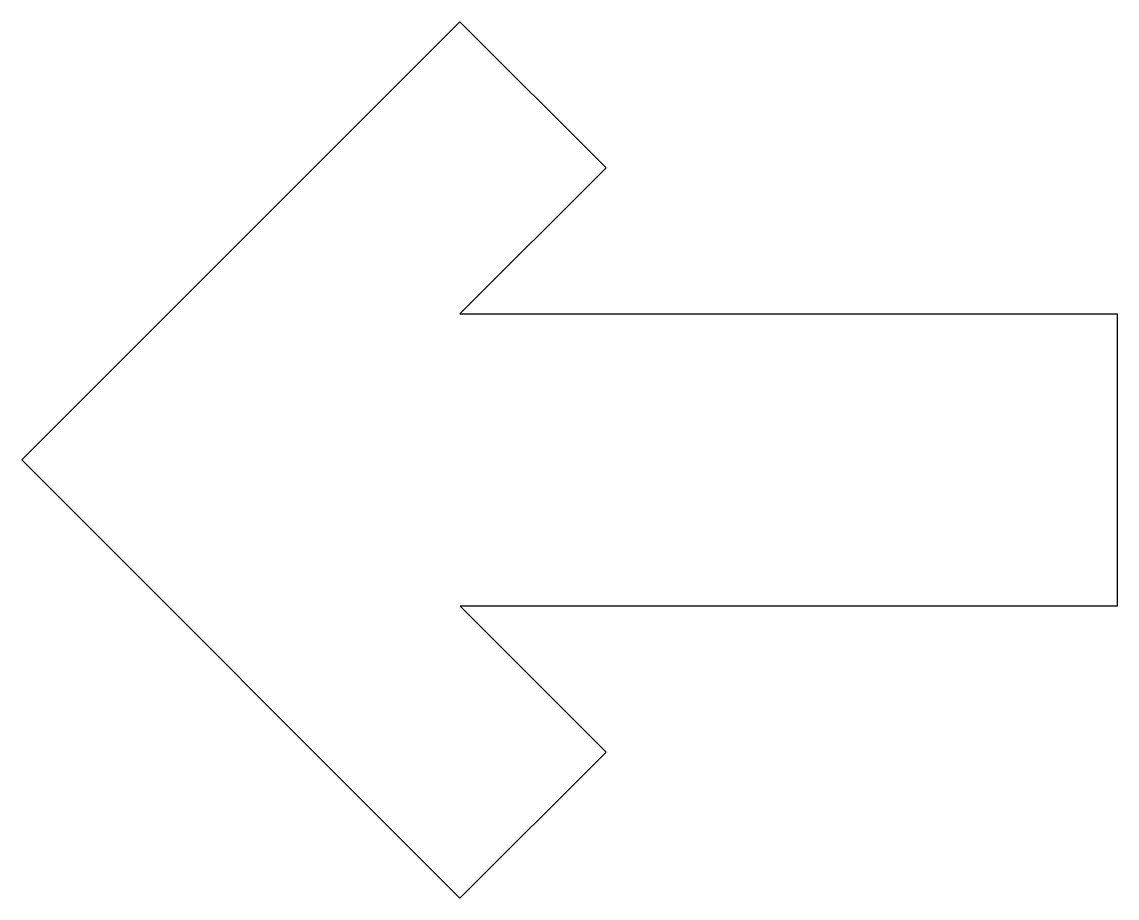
# Model space of a CAD drawing. Header units: millimetres. Extents: x 1193.499 to 1194.347, y -1492.882 to -1492.203.
import ezdxf

# ---------------------------------------------------------------- set-up
doc = ezdxf.new("R2010")
doc.units = ezdxf.units.MM
doc.layers.add('Símbolos_Gráficos', color=1, linetype='Continuous')

msp = doc.modelspace()

# ---------------------------------------------------------------- linework, layer by layer
at = {"layer": 'Símbolos_Gráficos', "color": 3}
for p, q in [((1193.49879, -1492.54228), (1193.83813, -1492.20292)), ((1193.83813, -1492.20292), (1193.95129, -1492.31608)), ((1193.95129, -1492.31608), (1193.8381, -1492.42922)), ((1193.8381, -1492.42922), (1194.34719, -1492.42922)), ((1194.34719, -1492.42922), (1194.34719, -1492.65548)), ((1193.83813, -1492.88178), (1193.49879, -1492.54228)), ((1194.34719, -1492.65548), (1193.83817, -1492.65548)), ((1193.83817, -1492.65548), (1193.95129, -1492.76862)), ((1193.95129, -1492.76862), (1193.83813, -1492.88178))]:
    msp.add_line(p, q, dxfattribs=at)

doc.saveas('drawing.dxf')
